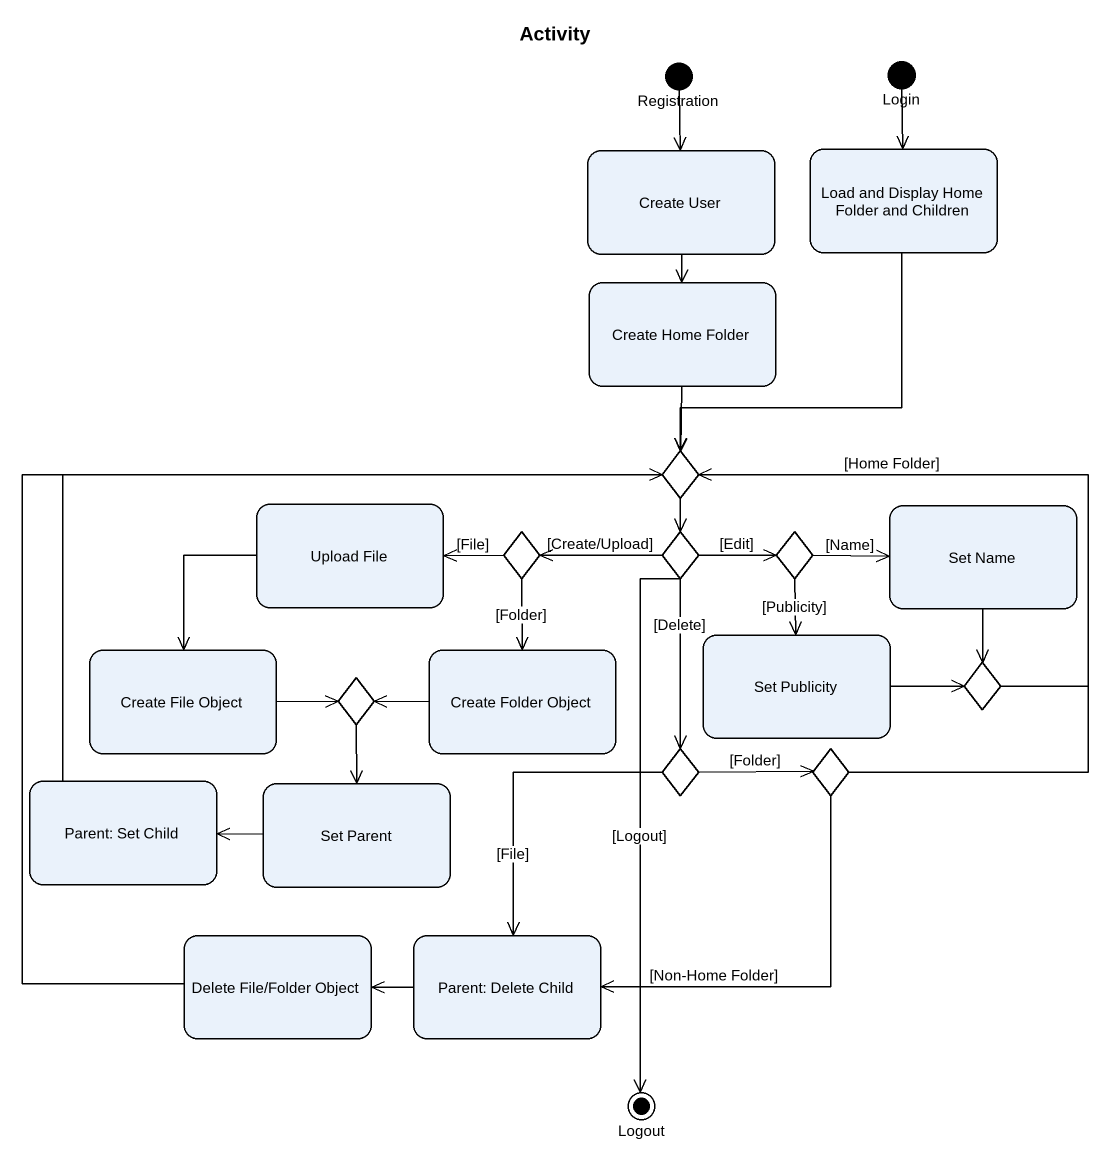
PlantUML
@startuml
title Activity
hide empty description
state Registration <<start>>
state Login <<start>>
state "Create User" as Create_User
state "Load and Display Home Folder and Children" as Load_and_Display_Home
state "Create Home Folder" as Create_Home_Folder
state "Upload File" as Upload_File
state choice1 <<choice>>
state "Set Name" as Set_Name
state choice2 <<choice>>
state choice3 <<choice>>
state choice4 <<choice>>
state "Create File Object" as Create_File_Object
state choice5 <<choice>>
state "Create Folder Object" as Create_Folder_Object
state "Set Publicity" as Set_Publicity
state choice6 <<choice>>
state choice7 <<choice>>
state choice8 <<choice>>
state "Parent: Set Child" as Parent_Set_Child
state "Set Parent" as Set_Parent
state "Delete File/Folder Object" as Delete_File_Folder_Object
state "Parent: Delete Child" as Parent_Delete_Child
state Logout <<end>>
Registration --> Create_User
Login --> Load_and_Display_Home
Create_User --> Create_Home_Folder
Load_and_Display_Home --> choice1
Create_Home_Folder --> choice1
Upload_File --> Create_File_Object
choice1 --> choice3
Set_Name --> choice6
choice2 -left-> Upload_File : [File]
choice2 --> Create_Folder_Object : [Folder]
choice3 -left-> choice2 : [Create/Upload]
choice3 -right-> choice4 : [Edit]
choice3 --> choice7 : [Delete]
choice3 --> Logout : [Logout]
choice4 -right-> Set_Name : [Name]
choice4 --> Set_Publicity : [Publicity]
Create_File_Object -right-> choice5
choice5 --> Set_Parent
Create_Folder_Object -left-> choice5
Set_Publicity -right-> choice6
choice6 -up-> choice1
choice7 -right-> choice8 : [Folder]
choice7 --> Parent_Delete_Child : [File]
choice8 -up-> choice1 : [Home Folder]
choice8 --> Parent_Delete_Child : [Non-Home Folder]
Parent_Set_Child -up-> choice1
Set_Parent -left-> Parent_Set_Child
Delete_File_Folder_Object -up-> choice1
Parent_Delete_Child -left-> Delete_File_Folder_Object
@enduml
